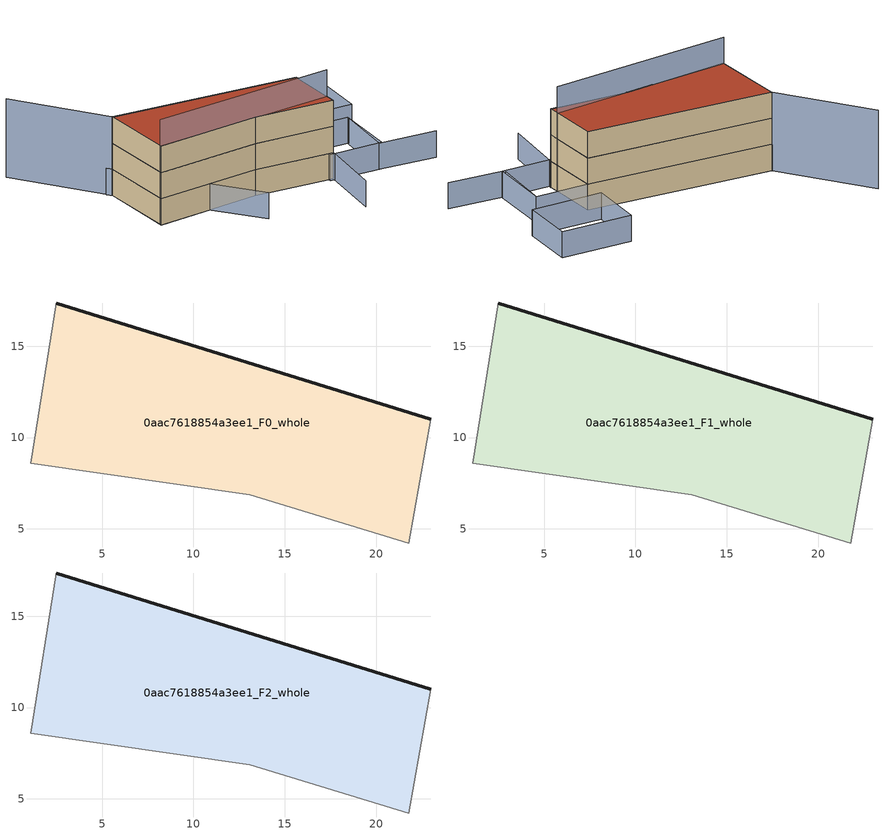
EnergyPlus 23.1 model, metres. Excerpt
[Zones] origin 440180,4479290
0aac7618854a3ee1_F0_whole
 floor ground (EU_floor_Construction): 21.8,4.22 23,11 2.49,17.37 1.09,8.6 13.07,6.88 z0
 wall outside (EU_wall_Construction): 2.49,17.37 23,11 z0:3
 wall adiabatic (EU_wall_Construction): 23,11 21.8,4.22 13.07,6.88 1.09,8.6 2.49,17.37 z0:3
0aac7618854a3ee1_F1_whole
 floor to 0aac7618854a3ee1_F0_whole (EU_floor_Construction): 21.8,4.22 23,11 2.49,17.37 1.08,8.6 13.07,6.88 z3
 wall outside (EU_wall_Construction): 2.49,17.37 23,11 z3:6
 wall adiabatic (EU_wall_Construction): 23,11 21.8,4.22 13.07,6.88 1.09,8.6 2.49,17.37 z3:6
0aac7618854a3ee1_F2_whole
 floor to 0aac7618854a3ee1_F1_whole (EU_floor_Construction): 21.8,4.22 23,11 2.49,17.37 1.08,8.6 13.07,6.88 z6
 wall outside (EU_wall_Construction): 2.49,17.37 23,11 z6:9
 wall adiabatic (EU_wall_Construction): 23,11 21.8,4.22 13.07,6.88 1.09,8.6 2.49,17.37 z6:9
 roof outside (EU_roof_Construction): 23,11 21.8,4.22 13.07,6.88 1.09,8.6 2.49,17.37 z9
shading: 1.12,8.8 22,5.45 z0:12; 19.37,-3.04 21.83,4.31 / 2.22,17.92 10.1,1.88 / 33.14,0.6 26.82,2.56 / 26.82,2.56 28.88,9.2 / 28.94,9.44 27.14,2.54 / 27.14,2.54 21.19,4.09 / 21.19,4.09 23,11 / 23,11 28.94,9.44 / 25.06,19.57 33.05,17.49 / 33.05,17.49 31.47,11.43 / 31.47,11.43 23.48,13.52 / 23.48,13.52 25.06,19.57 z0:3; -2.27,28.25 2.49,17.37 z0:9
[Building]
EU S2 Campaign: North Axis=0; Terrain=City; Solar Distribution=FullExterior
[Site:Location]
Madrid: Latitude=40.5; Longitude=-3.5; Time Zone=1; Elevation=609
[SizingPeriod:WeatherFileDays]
AnnualSizingPeriod: Begin Month=1; Begin Day of Month=1; End Month=12; End Day of Month=31; Day of Week for Start Day=Monday; Use Weather File Daylight Saving Period=No; Use Weather File Rain and Snow Indicators=No
[MATERIAL]
EU_InternalMass_Material: Roughness=MediumRough; Thickness=0.1; Conductivity=1; Density=1800; Specific Heat=900; Thermal Absorptance=0.9; Solar Absorptance=0.7; Visible Absorptance=0.7
[MATERIAL:NOMASS] Roughness=MediumRough; Thermal Absorptance=0.9; Solar Absorptance=0.7; Visible Absorptance=0.7
Name | Thermal Resistance
EU_wall_NoMass | 0.609216
EU_roof_NoMass | 0.513268
EU_floor_NoMass | 0.568163
[CONSTRUCTION]
EU_wall_Construction: EU_wall_NoMass
EU_roof_Construction: EU_roof_NoMass
EU_floor_Construction: EU_floor_NoMass
EU_InternalMass_Construction: EU_InternalMass_Material
[ZONE] Type=1; Multiplier=1; Ceiling Height=autocalculate; Volume=476.254; Floor Area=autocalculate; Part of Total Floor Area=Yes
0aac7618854a3ee1_F0_whole; 0aac7618854a3ee1_F1_whole; 0aac7618854a3ee1_F2_whole
[INTERNALMASS] Construction=EU_InternalMass_Construction; Surface Area=158.751
Name | Zone or ZoneList
0aac7618854a3ee1_F0_whole_EU_InternalMass | 0aac7618854a3ee1_F0_whole
0aac7618854a3ee1_F1_whole_EU_InternalMass | 0aac7618854a3ee1_F1_whole
0aac7618854a3ee1_F2_whole_EU_InternalMass | 0aac7618854a3ee1_F2_whole
[OTHEREQUIPMENT] Fuel Type=Electricity; Design Level Calculation Method=Watts/Area; Power per Zone Floor Area=1; Fraction Latent=0; Fraction Radiant=0; Fraction Lost=0; Carbon Dioxide Generation Rate=0; EndUse Subcategory=EU_Step8_InternalGains
Name | Zone or ZoneList or Space or SpaceList | Schedule
EU_Step8_InternalGain_0aac7618854a3ee1_F0_whole_f000 | 0aac7618854a3ee1_F0_whole | EU_Step8_GainSchedule_0aac7618854a3ee1_F0_whole_f000
EU_Step8_InternalGain_0aac7618854a3ee1_F1_whole_f000 | 0aac7618854a3ee1_F1_whole | EU_Step8_GainSchedule_0aac7618854a3ee1_F1_whole_f000
EU_Step8_InternalGain_0aac7618854a3ee1_F2_whole_f000 | 0aac7618854a3ee1_F2_whole | EU_Step8_GainSchedule_0aac7618854a3ee1_F2_whole_f000
[ZONEVENTILATION:DESIGNFLOWRATE] Schedule=EU_AlwaysOn; Design Flow Rate Calculation Method=AirChanges/Hour; Air Changes per Hour=0.752966; Ventilation Type=Natural; Fan Pressure Rise=0; Fan Total Efficiency=1; Constant Term Coefficient=1; Temperature Term Coefficient=0; Velocity Term Coefficient=0; Velocity Squared Term Coefficient=0; Minimum Indoor Temperature=-100; Maximum Indoor Temperature=100; Delta Temperature=-100; Minimum Outdoor Temperature=-100; Maximum Outdoor Temperature=100; Maximum Wind Speed=40
Name | Zone or ZoneList or Space or SpaceList
EU_ConstantAir_0aac7618854a3ee1_F0_whole | 0aac7618854a3ee1_F0_whole
EU_ConstantAir_0aac7618854a3ee1_F1_whole | 0aac7618854a3ee1_F1_whole
EU_ConstantAir_0aac7618854a3ee1_F2_whole | 0aac7618854a3ee1_F2_whole
[HVACTEMPLATE:THERMOSTAT] Constant Heating Setpoint=20; Constant Cooling Setpoint=50
EU_HeatOnly_0aac7618854a3ee1_F0_whole; EU_HeatOnly_0aac7618854a3ee1_F1_whole; EU_HeatOnly_0aac7618854a3ee1_F2_whole
[HVACTEMPLATE:ZONE:IDEALLOADSAIRSYSTEM] System Availability Schedule=EU_AlwaysOn; Maximum Heating Supply Air Temperature=50; Minimum Cooling Supply Air Temperature=13; Maximum Heating Supply Air Humidity Ratio=0.0156; Minimum Cooling Supply Air Humidity Ratio=0.0077; Heating Limit=NoLimit; Cooling Limit=NoLimit; Heating Availability Schedule=EU_AlwaysOn; Cooling Availability Schedule=EU_CoolingOff; Dehumidification Control Type=ConstantSensibleHeatRatio; Cooling Sensible Heat Ratio=0.7; Dehumidification Setpoint=60; Humidification Control Type=None; Humidification Setpoint=30; Outdoor Air Method=None; Outdoor Air Flow Rate per Person=0.00944; Outdoor Air Flow Rate per Zone Floor Area=0; Outdoor Air Flow Rate per Zone=0; Demand Controlled Ventilation Type=None; Outdoor Air Economizer Type=NoEconomizer; Heat Recovery Type=None; Sensible Heat Recovery Effectiveness=0.7; Latent Heat Recovery Effectiveness=0.65
Name | Template Thermostat
0aac7618854a3ee1_F0_whole | EU_HeatOnly_0aac7618854a3ee1_F0_whole
0aac7618854a3ee1_F1_whole | EU_HeatOnly_0aac7618854a3ee1_F1_whole
0aac7618854a3ee1_F2_whole | EU_HeatOnly_0aac7618854a3ee1_F2_whole
[SIZING:ZONE] Zone Cooling Design Supply Air Temperature Input Method=SupplyAirTemperature; Zone Cooling Design Supply Air Temperature=13; Zone Heating Design Supply Air Temperature Input Method=SupplyAirTemperature; Zone Heating Design Supply Air Temperature=50; Zone Cooling Design Supply Air Humidity Ratio=0.008; Zone Heating Design Supply Air Humidity Ratio=0.008; Cooling Design Air Flow Method=DesignDay; Cooling Design Air Flow Rate=0; Cooling Minimum Air Flow per Zone Floor Area=0.000762; Cooling Minimum Air Flow=0; Cooling Minimum Air Flow Fraction=0.2; Heating Design Air Flow Method=DesignDay; Heating Design Air Flow Rate=0; Heating Maximum Air Flow per Zone Floor Area=0.002032; Heating Maximum Air Flow=0.141576; Heating Maximum Air Flow Fraction=0.3; Account for Dedicated Outdoor Air System=No; Dedicated Outdoor Air System Control Strategy=NeutralSupplyAir; Dedicated Outdoor Air Low Setpoint Temperature for Design=autosize; Dedicated Outdoor Air High Setpoint Temperature for Design=autosize; Zone Load Sizing Method=Sensible Load Only No Latent Load; Zone Latent Cooling Design Supply Air Humidity Ratio Input Method=HumidityRatioDifference; Zone Cooling Design Supply Air Humidity Ratio Difference=0.005; Zone Latent Heating Design Supply Air Humidity Ratio Input Method=HumidityRatioDifference; Zone Humidification Design Supply Air Humidity Ratio Difference=0.005
0aac7618854a3ee1_F0_whole; 0aac7618854a3ee1_F1_whole; 0aac7618854a3ee1_F2_whole
[SCHEDULE:CONSTANT]
Name | Hourly Value
EU_AlwaysOn | 1
EU_CoolingOff | 0
[SCHEDULE:FILE] Column Number=1; Rows to Skip at Top=0; Number of Hours of Data=8760; Column Separator=Comma; Interpolate to Timestep=No; Minutes per Item=60; Adjust Schedule for Daylight Savings=Yes
Name | File
EU_Step8_GainSchedule_0aac7618854a3ee1_F0_whole_f000 | ../../schedules/0aac7618854a3ee1/0aac7618854a3ee1_F0_whole_f000_gain.csv
EU_Step8_GainSchedule_0aac7618854a3ee1_F1_whole_f000 | ../../schedules/0aac7618854a3ee1/0aac7618854a3ee1_F1_whole_f000_gain.csv
EU_Step8_GainSchedule_0aac7618854a3ee1_F2_whole_f000 | ../../schedules/0aac7618854a3ee1/0aac7618854a3ee1_F2_whole_f000_gain.csv
